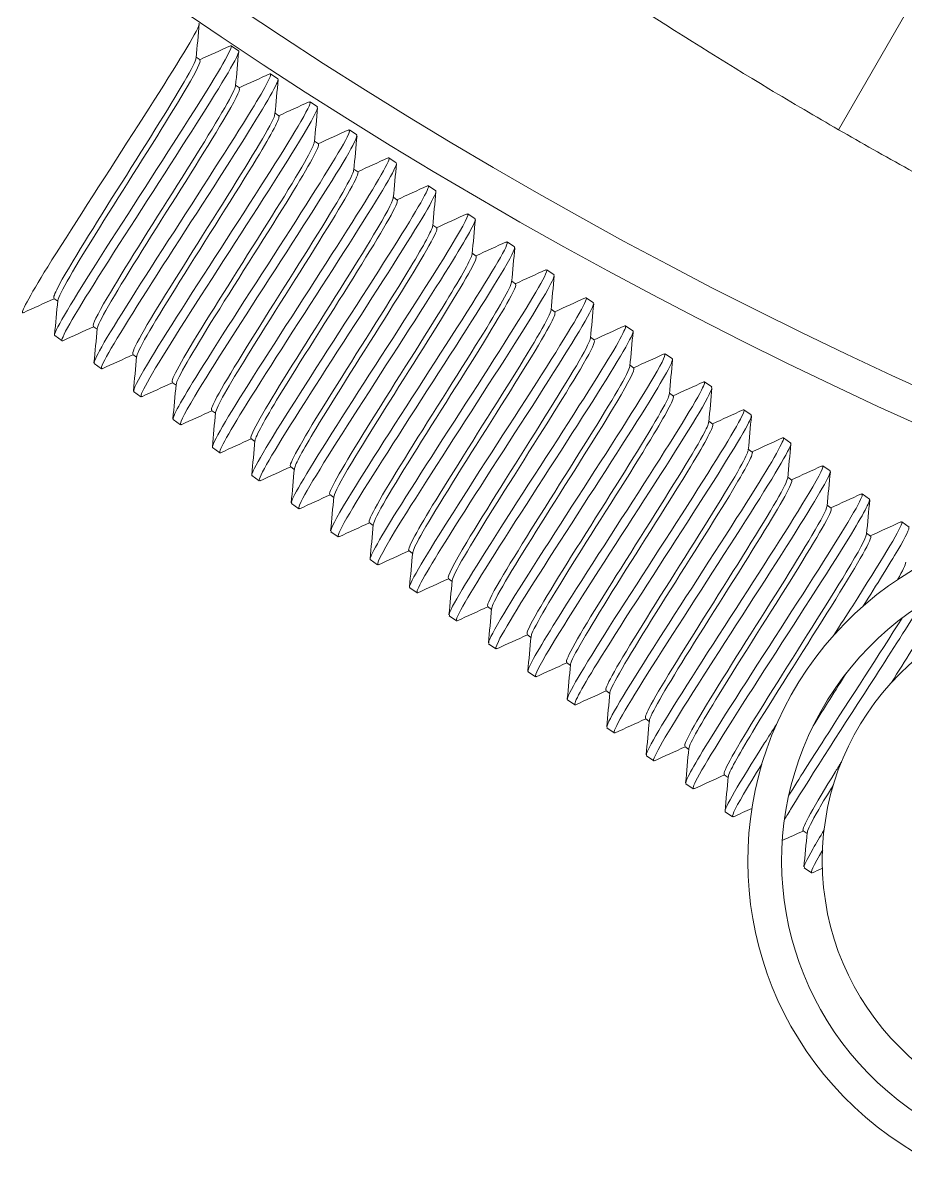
# Model space of a CAD drawing. Extents: x 0 to 216, y -4 to 280.
# Drawn here: x 156.268 to 158.44, y 132.064 to 134.898 of the extents above; entities that cross this region are included whole.
import ezdxf

# ---------------------------------------------------------------- set-up
doc = ezdxf.new("R2010")
doc.units = 0
doc.header["$LTSCALE"] = 10
doc.header["$MEASUREMENT"] = 0
doc.layers.add('CADdetails-3-FINE', color=11, linetype='CONTINUOUS', lineweight=5)
doc.layers.add('CADdetails-5-MEDIUM', color=4, linetype='CONTINUOUS', lineweight=18)

msp = doc.modelspace()

# ---------------------------------------------------------------- linework, layer by layer
at = {"layer": 'CADdetails-3-FINE'}
for p, q in [((158.2745, 134.6348), (158.7412, 135.4431)), ((156.7802, 134.8417), (156.7982, 134.8289)), ((156.7036, 134.8066), (156.694, 134.8134)), ((156.8773, 134.7728), (156.8953, 134.76)), ((156.8006, 134.7377), (156.7911, 134.7445)), ((156.9743, 134.7038), (156.9923, 134.691)), ((156.8977, 134.6687), (156.8881, 134.6755)), ((157.0714, 134.6349), (157.0894, 134.6221)), ((156.9947, 134.5998), (156.9851, 134.6066)), ((157.1684, 134.5659), (157.1864, 134.5531)), ((157.0918, 134.5308), (157.0822, 134.5376)), ((157.2655, 134.4969), (157.2835, 134.4841)), ((157.1888, 134.4618), (157.1792, 134.4687)), ((157.3625, 134.428), (157.3805, 134.4152)), ((157.2859, 134.3929), (157.2763, 134.3997)), ((157.4595, 134.359), (157.4776, 134.3462)), ((157.3829, 134.3239), (157.3733, 134.3307)), ((157.5566, 134.2901), (157.5746, 134.2773)), ((157.4799, 134.255), (157.4704, 134.2618)), ((156.3533, 134.2124), (156.3437, 134.2192)), ((157.6536, 134.2211), (157.6716, 134.2083)), ((157.577, 134.186), (157.5674, 134.1928)), ((156.4503, 134.1434), (156.4407, 134.1502)), ((157.7507, 134.1522), (157.7687, 134.1394)), ((156.3461, 134.1279), (156.3641, 134.1151)), ((157.674, 134.1171), (157.6644, 134.1239)), ((156.5474, 134.0745), (156.5378, 134.0813)), ((157.8477, 134.0832), (157.8657, 134.0704)), ((156.4431, 134.059), (156.4611, 134.0462)), ((157.7711, 134.0481), (157.7615, 134.0549)), ((156.6444, 134.0055), (156.6348, 134.0123)), ((157.9448, 134.0142), (157.9628, 134.0015)), ((156.5402, 133.99), (156.5582, 133.9772)), ((157.8681, 133.9792), (157.8585, 133.986)), ((156.7414, 133.9366), (156.7318, 133.9434)), ((158.0418, 133.9453), (158.0598, 133.9325)), ((156.6372, 133.9211), (156.6552, 133.9083)), ((157.9652, 133.9102), (157.9556, 133.917)), ((156.8385, 133.8676), (156.8289, 133.8744)), ((158.1388, 133.8763), (158.1569, 133.8635)), ((156.7342, 133.8521), (156.7522, 133.8393)), ((158.0622, 133.8412), (158.0526, 133.8481)), ((156.8313, 133.7832), (156.8493, 133.7704)), ((156.9355, 133.7986), (156.9259, 133.8055)), ((158.2359, 133.8074), (158.2539, 133.7946)), ((158.1593, 133.7723), (158.1497, 133.7791)), ((157.0326, 133.7297), (157.023, 133.7365)), ((158.3329, 133.7384), (158.3509, 133.7256)), ((156.9283, 133.7142), (156.9463, 133.7014)), ((158.2563, 133.7033), (158.2467, 133.7101)), ((158.43, 133.6695), (158.448, 133.6567)), ((157.0254, 133.6452), (157.0434, 133.6325)), ((157.1296, 133.6607), (157.12, 133.6675)), ((158.3533, 133.6344), (158.3437, 133.6412)), ((157.2267, 133.5918), (157.2171, 133.5986)), ((157.1224, 133.5763), (157.1404, 133.5635)), ((157.3237, 133.5228), (157.3141, 133.5296)), ((157.2195, 133.5073), (157.2375, 133.4945)), ((157.4207, 133.4539), (157.4111, 133.4607)), ((157.3165, 133.4384), (157.3345, 133.4256)), ((157.5178, 133.3849), (157.5082, 133.3917)), ((157.4135, 133.3694), (157.4316, 133.3566)), ((157.5106, 133.3005), (157.5286, 133.2877)), ((157.6148, 133.316), (157.6052, 133.3228)), ((157.7119, 133.247), (157.7023, 133.2538)), ((157.6076, 133.2315), (157.6256, 133.2187)), ((157.7047, 133.1626), (157.7227, 133.1498)), ((157.8089, 133.178), (157.7993, 133.1849)), ((157.906, 133.1091), (157.8964, 133.1159)), ((157.8017, 133.0936), (157.8197, 133.0808)), ((158.003, 133.0401), (157.9934, 133.0469)), ((157.8988, 133.0246), (157.9168, 133.0118)), ((157.9958, 132.9557), (158.0138, 132.9429)), ((158.1971, 132.9022), (158.1875, 132.909)), ((158.1899, 132.8178), (158.2079, 132.805))]:
    msp.add_line(p, q, dxfattribs=at)
msp.add_circle((158.8846, 132.8353), 0.65, dxfattribs=at)
for radius in [0.8333, 0.75]:
    msp.add_arc((158.8846, 132.8353), radius, 69.5181, 305.3601, dxfattribs=at)
for points, knots in [([(156.2691, 134.1845), (156.2595, 134.1805), (156.282, 134.2219), (156.3289, 134.2975), (156.3822, 134.3835), (156.465, 134.5111), (156.5385, 134.6255), (156.6118, 134.7395), (156.6732, 134.837), (156.6937, 134.8767), (156.7003, 134.8896), (156.7026, 134.8963), (156.7007, 134.8972)], [433.461187, 433.461187, 433.461187, 433.461187, 434.345945, 434.345945, 434.345945, 435.354023, 435.354023, 435.354023, 436.358115, 436.358115, 436.358115, 436.681379, 436.681379, 436.681379, 436.681379]), ([(156.7783, 134.8415), (156.7895, 134.8465), (156.7585, 134.792), (156.7003, 134.6993), (156.6409, 134.6047), (156.5555, 134.4734), (156.4843, 134.3621), (156.4131, 134.2509), (156.3588, 134.1634), (156.3478, 134.1369), (156.3456, 134.1317), (156.3452, 134.1289), (156.3463, 134.1283)], [-436.759978, -436.759978, -436.759978, -436.759978, -435.767091, -435.767091, -435.767091, -434.753334, -434.753334, -434.753334, -433.739662, -433.739662, -433.739662, -433.539786, -433.539786, -433.539786, -433.539786]), ([(156.344, 134.2197), (156.3404, 134.2233), (156.3576, 134.2562), (156.3914, 134.3124), (156.4362, 134.387), (156.508, 134.4997), (156.57, 134.5983), (156.6315, 134.6964), (156.6806, 134.7769), (156.6914, 134.8036), (156.6929, 134.8072), (156.6936, 134.8098), (156.6937, 134.8115)], [433.539786, 433.539786, 433.539786, 433.539786, 434.337256, 434.337256, 434.337256, 435.395105, 435.395105, 435.395105, 436.445868, 436.445868, 436.445868, 436.586176, 436.586176, 436.586176, 436.586176]), ([(156.3538, 134.2147), (156.354, 134.2179), (156.3565, 134.2244), (156.3615, 134.2344), (156.3812, 134.2737), (156.4382, 134.3654), (156.5023, 134.4672), (156.5661, 134.5686), (156.6344, 134.6761), (156.6719, 134.7404), (156.6954, 134.7807), (156.7062, 134.803), (156.703, 134.8058)], [433.634989, 433.634989, 433.634989, 433.634989, 433.905768, 433.905768, 433.905768, 434.965681, 434.965681, 434.965681, 436.020814, 436.020814, 436.020814, 436.681379, 436.681379, 436.681379, 436.681379]), ([(156.3661, 134.1154), (156.3649, 134.1149), (156.3642, 134.1149), (156.3638, 134.1155), (156.3603, 134.1215), (156.4011, 134.19), (156.4658, 134.292), (156.5303, 134.3939), (156.6163, 134.5259), (156.6834, 134.6314), (156.7505, 134.7367), (156.7964, 134.8123), (156.7986, 134.8265), (156.7989, 134.8278), (156.7987, 134.8286), (156.7982, 134.8288)], [427.178002, 427.178002, 427.178002, 427.178002, 427.277401, 427.277401, 427.277401, 428.289226, 428.289226, 428.289226, 429.298606, 429.298606, 429.298606, 430.305764, 430.305764, 430.305764, 430.398194, 430.398194, 430.398194, 430.398194]), ([(156.875, 134.7722), (156.8836, 134.7756), (156.8671, 134.7438), (156.8296, 134.6823), (156.7815, 134.6037), (156.7007, 134.4789), (156.6254, 134.3618), (156.5501, 134.2448), (156.4829, 134.1393), (156.4562, 134.0906), (156.4456, 134.0712), (156.4415, 134.0611), (156.4437, 134.0598)], [-430.476793, -430.476793, -430.476793, -430.476793, -429.68582, -429.68582, -429.68582, -428.67257, -428.67257, -428.67257, -427.659403, -427.659403, -427.659403, -427.256601, -427.256601, -427.256601, -427.256601]), ([(156.4635, 134.0469), (156.4601, 134.0452), (156.4598, 134.0479), (156.4629, 134.0554), (156.4741, 134.082), (156.5277, 134.1685), (156.5981, 134.2785), (156.6684, 134.3884), (156.753, 134.5184), (156.8126, 134.6132), (156.8678, 134.701), (156.8995, 134.7558), (156.8952, 134.7598)], [420.894817, 420.894817, 420.894817, 420.894817, 421.176409, 421.176409, 421.176409, 422.181199, 422.181199, 422.181199, 423.185086, 423.185086, 423.185086, 424.115008, 424.115008, 424.115008, 424.115008]), ([(156.4413, 134.151), (156.438, 134.1539), (156.4499, 134.1781), (156.4752, 134.2213), (156.5143, 134.2879), (156.5838, 134.3972), (156.6476, 134.4986), (156.7113, 134.5997), (156.7665, 134.6889), (156.7843, 134.7255), (156.7884, 134.7339), (156.7904, 134.7394), (156.7906, 134.7423)], [427.256601, 427.256601, 427.256601, 427.256601, 427.943184, 427.943184, 427.943184, 429.00321, 429.00321, 429.00321, 430.060712, 430.060712, 430.060712, 430.302991, 430.302991, 430.302991, 430.302991]), ([(156.4507, 134.1455), (156.4508, 134.1477), (156.4521, 134.1515), (156.4545, 134.157), (156.4686, 134.1884), (156.5212, 134.2739), (156.5843, 134.3743), (156.6472, 134.4745), (156.718, 134.5855), (156.7599, 134.6561), (156.7893, 134.7055), (156.8036, 134.7338), (156.8002, 134.7371)], [427.351804, 427.351804, 427.351804, 427.351804, 427.537882, 427.537882, 427.537882, 428.59894, 428.59894, 428.59894, 429.657375, 429.657375, 429.657375, 430.398194, 430.398194, 430.398194, 430.398194]), ([(156.9718, 134.7028), (156.9783, 134.7056), (156.9716, 134.6898), (156.9518, 134.6554), (156.9174, 134.596), (156.8448, 134.4829), (156.7687, 134.3647), (156.6925, 134.2464), (156.6155, 134.127), (156.5741, 134.0577), (156.5492, 134.0161), (156.5378, 133.9934), (156.5408, 133.9909)], [-424.193607, -424.193607, -424.193607, -424.193607, -423.607566, -423.607566, -423.607566, -422.594814, -422.594814, -422.594814, -421.582144, -421.582144, -421.582144, -420.973416, -420.973416, -420.973416, -420.973416]), ([(156.5608, 133.9783), (156.5549, 133.9757), (156.5592, 133.9873), (156.574, 134.0137), (156.6031, 134.0657), (156.6718, 134.1734), (156.7473, 134.2908), (156.8228, 134.4079), (156.9023, 134.5309), (156.9485, 134.607), (156.9798, 134.6585), (156.995, 134.6873), (156.9919, 134.6903)], [414.611631, 414.611631, 414.611631, 414.611631, 415.125727, 415.125727, 415.125727, 416.137059, 416.137059, 416.137059, 417.147163, 417.147163, 417.147163, 417.831823, 417.831823, 417.831823, 417.831823]), ([(156.5384, 134.0822), (156.5355, 134.0843), (156.5429, 134.1009), (156.5603, 134.1316), (156.5925, 134.1884), (156.6576, 134.2915), (156.722, 134.3937), (156.7878, 134.498), (156.85, 134.5972), (156.875, 134.6442), (156.8831, 134.6594), (156.8872, 134.6689), (156.8874, 134.673)], [420.973416, 420.973416, 420.973416, 420.973416, 421.541852, 421.541852, 421.541852, 422.595859, 422.595859, 422.595859, 423.672554, 423.672554, 423.672554, 424.019806, 424.019806, 424.019806, 424.019806]), ([(156.5475, 134.0763), (156.5476, 134.0767), (156.5476, 134.0772), (156.5478, 134.0777), (156.5514, 134.0944), (156.5945, 134.1665), (156.6539, 134.2616), (156.7161, 134.3611), (156.7932, 134.4818), (156.8427, 134.5635), (156.881, 134.6266), (156.9013, 134.6645), (156.8974, 134.6683)], [421.068618, 421.068618, 421.068618, 421.068618, 421.103605, 421.103605, 421.103605, 422.158033, 422.158033, 422.158033, 423.262092, 423.262092, 423.262092, 424.115008, 424.115008, 424.115008, 424.115008]), ([(157.0689, 134.6339), (157.0733, 134.6361), (157.0723, 134.6305), (157.0653, 134.6164), (157.0464, 134.5789), (156.9856, 134.4823), (156.9121, 134.3678), (156.8386, 134.2533), (156.755, 134.1247), (156.7008, 134.0374), (156.6571, 133.9669), (156.6337, 133.9251), (156.6374, 133.9214)], [-417.910422, -417.910422, -417.910422, -417.910422, -417.532281, -417.532281, -417.532281, -416.520019, -416.520019, -416.520019, -415.507838, -415.507838, -415.507838, -414.69023, -414.69023, -414.69023, -414.69023]), ([(156.6354, 134.0132), (156.6328, 134.015), (156.6382, 134.0281), (156.6518, 134.0527), (156.6803, 134.1044), (156.7436, 134.205), (156.8085, 134.308), (156.8734, 134.4108), (156.9371, 134.512), (156.9664, 134.5648), (156.978, 134.5858), (156.984, 134.5989), (156.9844, 134.604)], [414.69023, 414.69023, 414.69023, 414.69023, 415.193965, 415.193965, 415.193965, 416.255099, 416.255099, 416.255099, 417.314887, 417.314887, 417.314887, 417.73662, 417.73662, 417.73662, 417.73662]), ([(156.6577, 133.9092), (156.65, 133.9061), (156.6616, 133.9299), (156.6908, 133.9787), (156.7333, 134.0496), (156.8117, 134.1711), (156.8883, 134.29), (156.9648, 134.4087), (157.0367, 134.521), (157.0694, 134.5781), (157.0848, 134.6052), (157.0912, 134.6194), (157.0887, 134.6211)], [408.328446, 408.328446, 408.328446, 408.328446, 409.02874, 409.02874, 409.02874, 410.04865, 410.04865, 410.04865, 411.066982, 411.066982, 411.066982, 411.548638, 411.548638, 411.548638, 411.548638]), ([(156.6446, 134.0073), (156.6459, 134.0204), (156.6846, 134.086), (156.7408, 134.1765), (156.7988, 134.2696), (156.873, 134.3856), (156.9251, 134.4704), (156.9721, 134.547), (156.9992, 134.5956), (156.9947, 134.5997)], [414.785433, 414.785433, 414.785433, 414.785433, 415.814357, 415.814357, 415.814357, 416.874697, 416.874697, 416.874697, 417.831823, 417.831823, 417.831823, 417.831823]), ([(157.1663, 134.5655), (157.1683, 134.5665), (157.1692, 134.5659), (157.1688, 134.5636), (157.1668, 134.5497), (157.1208, 134.4739), (157.0534, 134.3681), (156.9861, 134.2623), (156.8999, 134.1299), (156.8353, 134.028), (156.7708, 133.9262), (156.7302, 133.8581), (156.734, 133.8524), (156.7341, 133.8523), (156.7342, 133.8522), (156.7342, 133.8521)], [-411.627237, -411.627237, -411.627237, -411.627237, -411.459917, -411.459917, -411.459917, -410.448137, -410.448137, -410.448137, -409.436436, -409.436436, -409.436436, -408.424815, -408.424815, -408.424815, -408.407045, -408.407045, -408.407045, -408.407045]), ([(156.7543, 133.8396), (156.7441, 133.8353), (156.7692, 133.8807), (156.8195, 133.9614), (156.8745, 134.0498), (156.9577, 134.1778), (157.0303, 134.291), (157.103, 134.4043), (157.1627, 134.4992), (157.1807, 134.5356), (157.186, 134.5461), (157.1877, 134.5517), (157.186, 134.5525)], [402.045261, 402.045261, 402.045261, 402.045261, 402.963551, 402.963551, 402.963551, 403.968141, 403.968141, 403.968141, 404.973904, 404.973904, 404.973904, 405.265452, 405.265452, 405.265452, 405.265452]), ([(156.7324, 133.9442), (156.7303, 133.9454), (156.7329, 133.9533), (156.7407, 133.9685), (156.762, 134.0102), (156.821, 134.1049), (156.8861, 134.2082), (156.9511, 134.3113), (157.0192, 134.4188), (157.0546, 134.4802), (157.0717, 134.51), (157.0808, 134.5284), (157.0814, 134.5349)], [408.407045, 408.407045, 408.407045, 408.407045, 408.795178, 408.795178, 408.795178, 409.86579, 409.86579, 409.86579, 410.93465, 410.93465, 410.93465, 411.453435, 411.453435, 411.453435, 411.453435]), ([(156.7418, 133.9386), (156.7433, 133.9508), (156.7734, 134.0031), (156.8204, 134.0793), (156.8751, 134.168), (156.9504, 134.2856), (157.0067, 134.3765), (157.0625, 134.4665), (157.0972, 134.5269), (157.0918, 134.5308)], [408.502248, 408.502248, 408.502248, 408.502248, 409.421159, 409.421159, 409.421159, 410.490739, 410.490739, 410.490739, 411.548638, 411.548638, 411.548638, 411.548638]), ([(157.2635, 134.4967), (157.2743, 134.5014), (157.2456, 134.4505), (157.1904, 134.3623), (157.1326, 134.2699), (157.0478, 134.1396), (156.976, 134.0274), (156.9041, 133.9153), (156.8478, 133.825), (156.8342, 133.7949), (156.8311, 133.7879), (156.8303, 133.7843), (156.8316, 133.7836)], [-405.344051, -405.344051, -405.344051, -405.344051, -404.37912, -404.37912, -404.37912, -403.367892, -403.367892, -403.367892, -402.356742, -402.356742, -402.356742, -402.12386, -402.12386, -402.12386, -402.12386]), ([(156.8292, 133.8748), (156.8278, 133.8755), (156.8283, 133.8787), (156.8307, 133.8847), (156.8416, 133.9115), (156.891, 133.9925), (156.9528, 134.0909), (157.0145, 134.1893), (157.0861, 134.3015), (157.1307, 134.3758), (157.1605, 134.4254), (157.1773, 134.4567), (157.1784, 134.466)], [402.12386, 402.12386, 402.12386, 402.12386, 402.358874, 402.358874, 402.358874, 403.413315, 403.413315, 403.413315, 404.46725, 404.46725, 404.46725, 405.17025, 405.17025, 405.17025, 405.17025]), ([(156.839, 133.8699), (156.8403, 133.8804), (156.8621, 133.9196), (156.8986, 133.9796), (156.9473, 134.0596), (157.0202, 134.1738), (157.08, 134.2694), (157.1398, 134.3651), (157.184, 134.4387), (157.1889, 134.4571), (157.1896, 134.4597), (157.1895, 134.4612), (157.1887, 134.4616)], [402.219062, 402.219062, 402.219062, 402.219062, 403.009125, 403.009125, 403.009125, 404.063252, 404.063252, 404.063252, 405.116883, 405.116883, 405.116883, 405.265452, 405.265452, 405.265452, 405.265452]), ([(156.8514, 133.7708), (156.8495, 133.7698), (156.8487, 133.7703), (156.8488, 133.7722), (156.8499, 133.7847), (156.8947, 133.8587), (156.9612, 133.9634), (157.0277, 134.0679), (157.1136, 134.1997), (157.1786, 134.3023), (157.2437, 134.4048), (157.2857, 134.4749), (157.2839, 134.4834), (157.2838, 134.4837), (157.2837, 134.484), (157.2835, 134.4841)], [395.762075, 395.762075, 395.762075, 395.762075, 395.917649, 395.917649, 395.917649, 396.925775, 396.925775, 396.925775, 397.933356, 397.933356, 397.933356, 398.940405, 398.940405, 398.940405, 398.982267, 398.982267, 398.982267, 398.982267]), ([(157.3602, 134.4273), (157.3683, 134.4305), (157.3542, 134.4026), (157.3208, 134.3474), (157.2755, 134.2726), (157.1964, 134.1503), (157.1208, 134.0328), (157.0452, 133.9154), (156.9757, 133.8066), (156.9455, 133.7531), (156.932, 133.7292), (156.9266, 133.7166), (156.929, 133.7151)], [-399.060866, -399.060866, -399.060866, -399.060866, -398.31292, -398.31292, -398.31292, -397.302157, -397.302157, -397.302157, -396.291471, -396.291471, -396.291471, -395.840674, -395.840674, -395.840674, -395.840674]), ([(156.9489, 133.7024), (156.9444, 133.7002), (156.9454, 133.7058), (156.9524, 133.7198), (156.9712, 133.7572), (157.032, 133.8538), (157.1054, 133.9682), (157.1788, 134.0825), (157.2623, 134.211), (157.3165, 134.2983), (157.3605, 134.3692), (157.384, 134.4111), (157.3803, 134.4149)], [389.47889, 389.47889, 389.47889, 389.47889, 389.856663, 389.856663, 389.856663, 390.868353, 390.868353, 390.868353, 391.879413, 391.879413, 391.879413, 392.699082, 392.699082, 392.699082, 392.699082]), ([(156.9261, 133.8057), (156.9251, 133.8063), (156.9252, 133.8083), (156.9264, 133.812), (156.9335, 133.8335), (156.9799, 133.9104), (157.0408, 134.0076), (157.1017, 134.1048), (157.1743, 134.2186), (157.2214, 134.2964), (157.2549, 134.3517), (157.2744, 134.3874), (157.2757, 134.3973)], [395.840674, 395.840674, 395.840674, 395.840674, 396.020743, 396.020743, 396.020743, 397.078543, 397.078543, 397.078543, 398.135745, 398.135745, 398.135745, 398.887064, 398.887064, 398.887064, 398.887064]), ([(156.9361, 133.8011), (156.9374, 133.8108), (156.9561, 133.8452), (156.9885, 133.8988), (157.0349, 133.9757), (157.1074, 134.0892), (157.1686, 134.1869), (157.2297, 134.2845), (157.277, 134.3625), (157.2851, 134.3854), (157.2866, 134.3897), (157.2868, 134.392), (157.2856, 134.3926)], [395.935877, 395.935877, 395.935877, 395.935877, 396.673077, 396.673077, 396.673077, 397.730506, 397.730506, 397.730506, 398.787346, 398.787346, 398.787346, 398.982267, 398.982267, 398.982267, 398.982267]), ([(157.4569, 134.3579), (157.463, 134.3606), (157.4583, 134.3483), (157.4425, 134.3203), (157.4124, 134.2669), (157.343, 134.1583), (157.2675, 134.0409), (157.1919, 133.9236), (157.1128, 133.8012), (157.0674, 133.7264), (157.0372, 133.6766), (157.0228, 133.6489), (157.0259, 133.646)], [-392.777681, -392.777681, -392.777681, -392.777681, -392.249489, -392.249489, -392.249489, -391.239184, -391.239184, -391.239184, -390.228953, -390.228953, -390.228953, -389.557489, -389.557489, -389.557489, -389.557489]), ([(157.0231, 133.7366), (157.0225, 133.7369), (157.0223, 133.7378), (157.0224, 133.7391), (157.0242, 133.7532), (157.0662, 133.8238), (157.1254, 133.9188), (157.1846, 134.0137), (157.2585, 134.1293), (157.3089, 134.2117), (157.3479, 134.2755), (157.3714, 134.3176), (157.3729, 134.3285)], [389.557489, 389.557489, 389.557489, 389.557489, 389.660479, 389.660479, 389.660479, 390.722206, 390.722206, 390.722206, 391.783239, 391.783239, 391.783239, 392.603879, 392.603879, 392.603879, 392.603879]), ([(157.0333, 133.7323), (157.0343, 133.7409), (157.0493, 133.7692), (157.0761, 133.8141), (157.119, 133.8861), (157.1904, 133.9982), (157.2532, 134.0981), (157.3159, 134.198), (157.3674, 134.282), (157.3802, 134.3115), (157.3833, 134.3188), (157.3841, 134.3227), (157.3826, 134.3234)], [389.652692, 389.652692, 389.652692, 389.652692, 390.315246, 390.315246, 390.315246, 391.376543, 391.376543, 391.376543, 392.437154, 392.437154, 392.437154, 392.699082, 392.699082, 392.699082, 392.699082]), ([(157.046, 133.6335), (157.0395, 133.6307), (157.0458, 133.6459), (157.065, 133.6792), (157.0988, 133.7379), (157.1713, 133.8509), (157.2476, 133.9694), (157.3239, 134.0879), (157.4014, 134.208), (157.4431, 134.2778), (157.4683, 134.3199), (157.4799, 134.3429), (157.477, 134.3454)], [383.195705, 383.195705, 383.195705, 383.195705, 383.77253, 383.77253, 383.77253, 384.788291, 384.788291, 384.788291, 385.803337, 385.803337, 385.803337, 386.415896, 386.415896, 386.415896, 386.415896]), ([(157.5542, 134.2893), (157.5579, 134.2911), (157.5579, 134.2878), (157.5539, 134.2789), (157.5408, 134.2494), (157.485, 134.1599), (157.4134, 134.0481), (157.3419, 133.9364), (157.2571, 133.8061), (157.1989, 133.7133), (157.1474, 133.631), (157.1184, 133.5803), (157.1225, 133.5764)], [-386.494495, -386.494495, -386.494495, -386.494495, -386.188782, -386.188782, -386.188782, -385.178925, -385.178925, -385.178925, -384.169143, -384.169143, -384.169143, -383.274304, -383.274304, -383.274304, -383.274304]), ([(157.1428, 133.5643), (157.1347, 133.561), (157.1487, 133.589), (157.1824, 133.6445), (157.2282, 133.7201), (157.3084, 133.8441), (157.3847, 133.9626), (157.4609, 134.0809), (157.5302, 134.1896), (157.5592, 134.2415), (157.5715, 134.2635), (157.5763, 134.275), (157.574, 134.2764)], [376.912519, 376.912519, 376.912519, 376.912519, 377.66212, 377.66212, 377.66212, 378.682483, 378.682483, 378.682483, 379.702041, 379.702041, 379.702041, 380.132711, 380.132711, 380.132711, 380.132711]), ([(157.12, 133.6675), (157.12, 133.6676), (157.12, 133.6676), (157.12, 133.6676), (157.1145, 133.6715), (157.15, 133.733), (157.2064, 133.824), (157.2628, 133.9151), (157.3377, 134.0321), (157.3921, 134.1202), (157.4388, 134.1958), (157.4685, 134.2477), (157.4701, 134.2598)], [383.274304, 383.274304, 383.274304, 383.274304, 383.274602, 383.274602, 383.274602, 384.340845, 384.340845, 384.340845, 385.406294, 385.406294, 385.406294, 386.320694, 386.320694, 386.320694, 386.320694]), ([(157.1304, 133.6634), (157.1311, 133.6706), (157.1418, 133.6917), (157.1617, 133.7259), (157.1995, 133.7906), (157.2687, 133.8997), (157.3331, 134.0019), (157.3974, 134.1041), (157.4542, 134.1956), (157.4731, 134.2338), (157.4794, 134.2465), (157.4814, 134.2532), (157.4794, 134.2543)], [383.369506, 383.369506, 383.369506, 383.369506, 383.932165, 383.932165, 383.932165, 384.997917, 384.997917, 384.997917, 386.062884, 386.062884, 386.062884, 386.415896, 386.415896, 386.415896, 386.415896]), ([(157.6516, 134.2209), (157.6526, 134.2213), (157.6533, 134.2214), (157.6537, 134.2211), (157.6587, 134.2172), (157.6196, 134.1512), (157.556, 134.0506), (157.4924, 133.9501), (157.4065, 133.8182), (157.3385, 133.7116), (157.2706, 133.605), (157.2231, 133.5271), (157.2192, 133.5107), (157.2188, 133.5089), (157.2189, 133.5078), (157.2196, 133.5075)], [-380.21131, -380.21131, -380.21131, -380.21131, -380.13075, -380.13075, -380.13075, -379.121335, -379.121335, -379.121335, -378.111992, -378.111992, -378.111992, -377.102722, -377.102722, -377.102722, -376.991118, -376.991118, -376.991118, -376.991118]), ([(157.2395, 133.4949), (157.23, 133.491), (157.252, 133.5315), (157.2979, 133.6057), (157.3505, 133.6907), (157.4326, 133.8172), (157.5061, 133.9315), (157.583, 134.0512), (157.6474, 134.1533), (157.6661, 134.1911), (157.6712, 134.2015), (157.6729, 134.2069), (157.6712, 134.2077)], [370.629334, 370.629334, 370.629334, 370.629334, 371.505511, 371.505511, 371.505511, 372.508916, 372.508916, 372.508916, 373.560698, 373.560698, 373.560698, 373.849526, 373.849526, 373.849526, 373.849526]), ([(157.2172, 133.5988), (157.2128, 133.6029), (157.2387, 133.6495), (157.2842, 133.7238), (157.336, 133.8084), (157.411, 133.9256), (157.4698, 134.02), (157.5267, 134.1113), (157.5659, 134.1778), (157.5672, 134.191)], [376.991118, 376.991118, 376.991118, 376.991118, 377.930862, 377.930862, 377.930862, 379.001338, 379.001338, 379.001338, 380.037508, 380.037508, 380.037508, 380.037508]), ([(157.2274, 133.5944), (157.2278, 133.5997), (157.2341, 133.6133), (157.2464, 133.6354), (157.2768, 133.6898), (157.342, 133.7932), (157.4075, 133.8971), (157.473, 134.0009), (157.5358, 134.1009), (157.5625, 134.1502), (157.5743, 134.172), (157.5789, 134.1835), (157.5763, 134.1851)], [377.086321, 377.086321, 377.086321, 377.086321, 377.520227, 377.520227, 377.520227, 378.591045, 378.591045, 378.591045, 379.660976, 379.660976, 379.660976, 380.132711, 380.132711, 380.132711, 380.132711]), ([(157.7486, 134.1518), (157.7579, 134.1556), (157.7369, 134.1166), (157.6925, 134.0446), (157.6404, 133.9603), (157.558, 133.8334), (157.484, 133.7183), (157.4101, 133.6032), (157.347, 133.5035), (157.3251, 133.4616), (157.3177, 133.4475), (157.3151, 133.4401), (157.317, 133.4391)], [-373.928125, -373.928125, -373.928125, -373.928125, -373.066365, -373.066365, -373.066365, -372.057455, -372.057455, -372.057455, -371.048617, -371.048617, -371.048617, -370.707933, -370.707933, -370.707933, -370.707933]), ([(157.3146, 133.5303), (157.311, 133.5338), (157.3272, 133.5652), (157.3597, 133.6193), (157.4044, 133.6939), (157.4777, 133.8088), (157.5406, 133.9092), (157.6035, 134.0094), (157.6533, 134.0911), (157.6626, 134.116), (157.6636, 134.1186), (157.6641, 134.1206), (157.6642, 134.122)], [370.707933, 370.707933, 370.707933, 370.707933, 371.488493, 371.488493, 371.488493, 372.564635, 372.564635, 372.564635, 373.639788, 373.639788, 373.639788, 373.754323, 373.754323, 373.754323, 373.754323]), ([(157.3366, 133.4259), (157.335, 133.4252), (157.3342, 133.4254), (157.334, 133.4266), (157.333, 133.436), (157.3755, 133.5068), (157.4407, 133.6095), (157.5058, 133.7122), (157.5914, 133.8435), (157.6575, 133.9476), (157.7237, 134.0516), (157.7681, 134.1251), (157.7692, 134.1375), (157.7692, 134.1385), (157.7691, 134.1391), (157.7686, 134.1393)], [364.346149, 364.346149, 364.346149, 364.346149, 364.475524, 364.475524, 364.475524, 365.48049, 365.48049, 365.48049, 366.485223, 366.485223, 366.485223, 367.489727, 367.489727, 367.489727, 367.56634, 367.56634, 367.56634, 367.56634]), ([(157.3243, 133.5252), (157.3244, 133.5283), (157.327, 133.5349), (157.3321, 133.5451), (157.3522, 133.5851), (157.4107, 133.6793), (157.4761, 133.7829), (157.5413, 133.8865), (157.6103, 133.9954), (157.6464, 134.0578), (157.6672, 134.0939), (157.6764, 134.1137), (157.6734, 134.1162)], [370.803136, 370.803136, 370.803136, 370.803136, 371.075656, 371.075656, 371.075656, 372.152183, 372.152183, 372.152183, 373.227713, 373.227713, 373.227713, 373.849526, 373.849526, 373.849526, 373.849526]), ([(157.8452, 134.0822), (157.8522, 134.0852), (157.8437, 134.0664), (157.8204, 134.0266), (157.783, 133.963), (157.7088, 133.8477), (157.6329, 133.7298), (157.5569, 133.6119), (157.4819, 133.4954), (157.4432, 133.4298), (157.4212, 133.3926), (157.4113, 133.3726), (157.4142, 133.3703)], [-367.644939, -367.644939, -367.644939, -367.644939, -367.013971, -367.013971, -367.013971, -366.005485, -366.005485, -366.005485, -364.99707, -364.99707, -364.99707, -364.424748, -364.424748, -364.424748, -364.424748]), ([(157.4341, 133.3576), (157.4296, 133.3554), (157.4306, 133.361), (157.4376, 133.375), (157.4563, 133.4122), (157.5165, 133.5079), (157.5895, 133.6216), (157.6624, 133.7352), (157.7455, 133.8632), (157.8001, 133.9509), (157.8451, 134.0233), (157.8693, 134.0664), (157.8655, 134.0701)], [358.062963, 358.062963, 358.062963, 358.062963, 358.440649, 358.440649, 358.440649, 359.447082, 359.447082, 359.447082, 360.453263, 360.453263, 360.453263, 361.283155, 361.283155, 361.283155, 361.283155]), ([(157.4117, 133.4615), (157.4085, 133.4642), (157.4193, 133.4866), (157.4429, 133.5269), (157.4804, 133.5912), (157.5486, 133.6987), (157.6124, 133.8), (157.6762, 133.9013), (157.7329, 133.9926), (157.7529, 134.0322), (157.7581, 134.0426), (157.7608, 134.0494), (157.7609, 134.0526)], [364.424748, 364.424748, 364.424748, 364.424748, 365.085778, 365.085778, 365.085778, 366.140173, 366.140173, 366.140173, 367.194313, 367.194313, 367.194313, 367.471138, 367.471138, 367.471138, 367.471138]), ([(157.4211, 133.456), (157.4212, 133.4581), (157.4225, 133.4619), (157.425, 133.4674), (157.4389, 133.4986), (157.4909, 133.5833), (157.5535, 133.6829), (157.6161, 133.7825), (157.6867, 133.8933), (157.7291, 133.9644), (157.7592, 134.0151), (157.7741, 134.0442), (157.7707, 134.0475)], [364.519951, 364.519951, 364.519951, 364.519951, 364.705979, 364.705979, 364.705979, 365.760466, 365.760466, 365.760466, 366.814697, 366.814697, 366.814697, 367.56634, 367.56634, 367.56634, 367.56634]), ([(157.9422, 134.0133), (157.9469, 134.0155), (157.9455, 134.0092), (157.9375, 133.9936), (157.9173, 133.9541), (157.8557, 133.8564), (157.7821, 133.742), (157.7086, 133.6275), (157.6258, 133.5), (157.5725, 133.4139), (157.5298, 133.3451), (157.5072, 133.3045), (157.5108, 133.3008)], [-361.361754, -361.361754, -361.361754, -361.361754, -360.964104, -360.964104, -360.964104, -359.956036, -359.956036, -359.956036, -358.948036, -358.948036, -358.948036, -358.141563, -358.141563, -358.141563, -358.141563]), ([(157.5088, 133.3926), (157.5058, 133.395), (157.5147, 133.4142), (157.5349, 133.4493), (157.5697, 133.5099), (157.6366, 133.6154), (157.7009, 133.7174), (157.7652, 133.8194), (157.8242, 133.914), (157.8471, 133.9578), (157.8542, 133.9712), (157.8577, 133.9797), (157.8579, 133.9835)], [358.141563, 358.141563, 358.141563, 358.141563, 358.75386, 358.75386, 358.75386, 359.80986, 359.80986, 359.80986, 360.865583, 360.865583, 360.865583, 361.187952, 361.187952, 361.187952, 361.187952]), ([(157.5311, 133.2887), (157.5243, 133.2858), (157.5321, 133.3035), (157.5544, 133.3416), (157.5908, 133.4038), (157.6642, 133.5182), (157.7401, 133.6359), (157.816, 133.7537), (157.8916, 133.8711), (157.9314, 133.938), (157.9545, 133.9771), (157.965, 133.9982), (157.9622, 134.0006)], [351.779778, 351.779778, 351.779778, 351.779778, 352.396548, 352.396548, 352.396548, 353.40457, 353.40457, 353.40457, 354.412318, 354.412318, 354.412318, 354.99997, 354.99997, 354.99997, 354.99997]), ([(157.5181, 133.3869), (157.5182, 133.3885), (157.5189, 133.391), (157.5203, 133.3944), (157.5309, 133.421), (157.5803, 133.5019), (157.6421, 133.6005), (157.704, 133.699), (157.7757, 133.8114), (157.8204, 133.8859), (157.8542, 133.9421), (157.8714, 133.9751), (157.8678, 133.9787)], [358.236765, 358.236765, 358.236765, 358.236765, 358.373477, 358.373477, 358.373477, 359.429578, 359.429578, 359.429578, 360.4854, 360.4854, 360.4854, 361.283155, 361.283155, 361.283155, 361.283155]), ([(158.0397, 133.9449), (158.0416, 133.9458), (158.0425, 133.9453), (158.0423, 133.9432), (158.0407, 133.93), (157.9955, 133.8554), (157.9287, 133.7505), (157.862, 133.6456), (157.7762, 133.5138), (157.7113, 133.4116), (157.6465, 133.3093), (157.6049, 133.2399), (157.6072, 133.2321), (157.6073, 133.2318), (157.6075, 133.2316), (157.6076, 133.2315)], [-355.078569, -355.078569, -355.078569, -355.078569, -354.91672, -354.91672, -354.91672, -353.909061, -353.909061, -353.909061, -352.901469, -352.901469, -352.901469, -351.893945, -351.893945, -351.893945, -351.858377, -351.858377, -351.858377, -351.858377]), ([(157.6278, 133.2192), (157.6186, 133.2155), (157.6385, 133.2527), (157.6814, 133.3223), (157.7326, 133.4054), (157.8146, 133.5318), (157.889, 133.6474), (157.9633, 133.763), (158.0272, 133.864), (158.0502, 133.9074), (158.0583, 133.9227), (158.0613, 133.9307), (158.0593, 133.9318)], [345.496593, 345.496593, 345.496593, 345.496593, 346.342492, 346.342492, 346.342492, 347.352224, 347.352224, 347.352224, 348.361663, 348.361663, 348.361663, 348.716785, 348.716785, 348.716785, 348.716785]), ([(157.6059, 133.3237), (157.6031, 133.3257), (157.61, 133.3415), (157.6264, 133.3707), (157.6578, 133.4264), (157.7228, 133.5293), (157.7875, 133.6319), (157.8521, 133.7344), (157.9138, 133.8327), (157.9403, 133.8816), (157.9498, 133.899), (157.9546, 133.91), (157.9549, 133.9145)], [351.858377, 351.858377, 351.858377, 351.858377, 352.411823, 352.411823, 352.411823, 353.469567, 353.469567, 353.469567, 354.527011, 354.527011, 354.527011, 354.904767, 354.904767, 354.904767, 354.904767]), ([(157.615, 133.3178), (157.6151, 133.3187), (157.6154, 133.32), (157.6158, 133.3215), (157.6224, 133.3423), (157.6684, 133.4185), (157.7291, 133.5155), (157.7898, 133.6125), (157.8627, 133.7265), (157.9101, 133.8048), (157.9484, 133.868), (157.9688, 133.906), (157.9649, 133.9099)], [351.95358, 351.95358, 351.95358, 351.95358, 352.030805, 352.030805, 352.030805, 353.088659, 353.088659, 353.088659, 354.146211, 354.146211, 354.146211, 354.99997, 354.99997, 354.99997, 354.99997]), ([(158.1368, 133.8761), (158.1472, 133.8804), (158.1211, 133.8337), (158.0695, 133.7509), (158.0137, 133.6614), (157.93, 133.5326), (157.8575, 133.4196), (157.785, 133.3066), (157.7263, 133.213), (157.7095, 133.1783), (157.7049, 133.1689), (157.7035, 133.1639), (157.7051, 133.1631)], [-348.795384, -348.795384, -348.795384, -348.795384, -347.864515, -347.864515, -347.864515, -346.857324, -346.857324, -346.857324, -345.850198, -345.850198, -345.850198, -345.575192, -345.575192, -345.575192, -345.575192]), ([(157.7029, 133.2547), (157.7004, 133.2564), (157.7052, 133.2685), (157.7176, 133.2912), (157.7449, 133.3411), (157.8072, 133.4404), (157.872, 133.5432), (157.9368, 133.6459), (158.0014, 133.7483), (158.032, 133.8029), (158.0448, 133.8258), (158.0514, 133.84), (158.0518, 133.8454)], [345.575192, 345.575192, 345.575192, 345.575192, 346.05882, 346.05882, 346.05882, 347.118452, 347.118452, 347.118452, 348.177759, 348.177759, 348.177759, 348.621582, 348.621582, 348.621582, 348.621582]), ([(157.712, 133.2488), (157.712, 133.2489), (157.7121, 133.249), (157.7121, 133.249), (157.7138, 133.263), (157.7555, 133.3333), (157.8145, 133.4279), (157.8736, 133.5226), (157.9474, 133.638), (157.9979, 133.7206), (158.0418, 133.7924), (158.0664, 133.837), (158.0621, 133.8411)], [345.670395, 345.670395, 345.670395, 345.670395, 345.677118, 345.677118, 345.677118, 346.736867, 346.736867, 346.736867, 347.79629, 347.79629, 347.79629, 348.716785, 348.716785, 348.716785, 348.716785]), ([(157.7247, 133.15), (157.724, 133.1497), (157.7235, 133.1496), (157.7232, 133.1496), (157.7158, 133.1503), (157.7529, 133.2134), (157.8155, 133.3127), (157.8782, 133.4118), (157.9641, 133.5439), (158.033, 133.6518), (158.1019, 133.7598), (158.1512, 133.8402), (158.1568, 133.8591), (158.1575, 133.8616), (158.1575, 133.863), (158.1567, 133.8634)], [339.213408, 339.213408, 339.213408, 339.213408, 339.26585, 339.26585, 339.26585, 340.277736, 340.277736, 340.277736, 341.289303, 341.289303, 341.289303, 342.300556, 342.300556, 342.300556, 342.433599, 342.433599, 342.433599, 342.433599]), ([(158.2335, 133.8065), (158.241, 133.8096), (158.2299, 133.7865), (158.2016, 133.7392), (158.1603, 133.6701), (158.0839, 133.5515), (158.0081, 133.4339), (157.9324, 133.3164), (157.8601, 133.2036), (157.8253, 133.1436), (157.8074, 133.1128), (157.7997, 133.0964), (157.8024, 133.0945)], [-342.512198, -342.512198, -342.512198, -342.512198, -341.822352, -341.822352, -341.822352, -340.815554, -340.815554, -340.815554, -339.80882, -339.80882, -339.80882, -339.292007, -339.292007, -339.292007, -339.292007]), ([(157.822, 133.0815), (157.8189, 133.0799), (157.8185, 133.0821), (157.8208, 133.0882), (157.8301, 133.1123), (157.883, 133.1978), (157.9536, 133.3082), (158.0241, 133.4185), (158.1098, 133.5502), (158.1702, 133.6463), (158.226, 133.7349), (158.2583, 133.7906), (158.2538, 133.7945)], [332.930222, 332.930222, 332.930222, 332.930222, 333.187654, 333.187654, 333.187654, 334.201523, 334.201523, 334.201523, 335.215054, 335.215054, 335.215054, 336.150414, 336.150414, 336.150414, 336.150414]), ([(157.7999, 133.1857), (157.7977, 133.1869), (157.8006, 133.1954), (157.809, 133.2116), (157.8311, 133.2543), (157.8899, 133.3486), (157.9545, 133.4511), (158.019, 133.5535), (158.0865, 133.6601), (158.1218, 133.7213), (158.1391, 133.7513), (158.1483, 133.7699), (158.1489, 133.7764)], [339.292007, 339.292007, 339.292007, 339.292007, 339.693995, 339.693995, 339.693995, 340.755657, 340.755657, 340.755657, 341.816971, 341.816971, 341.816971, 342.338397, 342.338397, 342.338397, 342.338397]), ([(157.8091, 133.1799), (157.8106, 133.1927), (157.8457, 133.2529), (157.8984, 133.3378), (157.9551, 133.4292), (158.0296, 133.5456), (158.0834, 133.6328), (158.134, 133.7149), (158.1641, 133.7682), (158.1592, 133.7722)], [339.387209, 339.387209, 339.387209, 339.387209, 340.373344, 340.373344, 340.373344, 341.434782, 341.434782, 341.434782, 342.433599, 342.433599, 342.433599, 342.433599]), ([(158.3304, 133.7374), (158.3356, 133.7398), (158.3331, 133.7315), (158.3225, 133.7117), (158.2985, 133.667), (158.2342, 133.5654), (158.1599, 133.45), (158.0857, 133.3346), (158.0042, 133.2089), (157.9536, 133.1267), (157.9153, 133.0645), (157.8957, 133.0286), (157.8991, 133.0251)], [-336.229013, -336.229013, -336.229013, -336.229013, -335.782527, -335.782527, -335.782527, -334.776113, -334.776113, -334.776113, -333.769763, -333.769763, -333.769763, -333.008821, -333.008821, -333.008821, -333.008821]), ([(157.9194, 133.0129), (157.9141, 133.0105), (157.9167, 133.0189), (157.9275, 133.0391), (157.9519, 133.0846), (158.0175, 133.188), (158.0927, 133.3048), (158.1678, 133.4216), (158.2497, 133.5479), (158.2995, 133.629), (158.3357, 133.688), (158.3539, 133.7217), (158.3505, 133.7251)], [326.647037, 326.647037, 326.647037, 326.647037, 327.0971, 327.0971, 327.0971, 328.113084, 328.113084, 328.113084, 329.128706, 329.128706, 329.128706, 329.867229, 329.867229, 329.867229, 329.867229]), ([(157.8968, 133.1165), (157.895, 133.1174), (157.8964, 133.1226), (157.901, 133.1324), (157.9169, 133.1664), (157.9711, 133.2544), (158.0348, 133.3556), (158.0985, 133.4569), (158.1689, 133.5675), (158.2092, 133.6358), (158.2324, 133.6751), (158.2451, 133.6996), (158.2459, 133.7075)], [333.008821, 333.008821, 333.008821, 333.008821, 333.31647, 333.31647, 333.31647, 334.380311, 334.380311, 334.380311, 335.443778, 335.443778, 335.443778, 336.055211, 336.055211, 336.055211, 336.055211]), ([(157.9063, 133.1111), (157.9078, 133.123), (157.9361, 133.1725), (157.981, 133.2455), (158.0345, 133.3323), (158.1091, 133.449), (158.1662, 133.5409), (158.2233, 133.6328), (158.2602, 133.6964), (158.2566, 133.7029), (158.2565, 133.7031), (158.2564, 133.7032), (158.2563, 133.7033)], [333.104024, 333.104024, 333.104024, 333.104024, 333.997215, 333.997215, 333.997215, 335.060816, 335.060816, 335.060816, 336.124047, 336.124047, 336.124047, 336.150414, 336.150414, 336.150414, 336.150414]), ([(158.4278, 133.6689), (158.4302, 133.6702), (158.431, 133.6691), (158.4301, 133.6656), (158.4254, 133.648), (158.3774, 133.5695), (158.3094, 133.4629), (158.2945, 133.4396), (158.2788, 133.4151), (158.2627, 133.39)], [-329.945828, -329.945828, -329.945828, -329.945828, -329.744994, -329.744994, -329.744994, -328.738958, -328.738958, -328.738958, -328.518924, -328.518924, -328.518924, -328.518924]), ([(158.3342, 133.4608), (158.3698, 133.5168), (158.4003, 133.5656), (158.4204, 133.5997), (158.441, 133.6348), (158.4501, 133.6536), (158.4473, 133.6558)], [322.491178, 322.491178, 322.491178, 322.491178, 323.029477, 323.029477, 323.029477, 323.584043, 323.584043, 323.584043, 323.584043]), ([(157.9936, 133.0473), (157.9925, 133.0478), (157.9927, 133.0503), (157.9943, 133.0547), (158.0028, 133.0784), (158.0512, 133.158), (158.1132, 133.2569), (158.1751, 133.3557), (158.248, 133.4699), (158.2937, 133.5458), (158.3244, 133.5968), (158.3419, 133.6293), (158.3431, 133.6387)], [326.725636, 326.725636, 326.725636, 326.725636, 326.925354, 326.925354, 326.925354, 327.991522, 327.991522, 327.991522, 329.057292, 329.057292, 329.057292, 329.772026, 329.772026, 329.772026, 329.772026]), ([(158.0035, 133.0424), (158.0049, 133.0529), (158.0264, 133.0918), (158.0626, 133.1514), (158.1118, 133.2321), (158.1857, 133.3478), (158.246, 133.4443), (158.3063, 133.5407), (158.3501, 133.614), (158.3537, 133.6307), (158.3541, 133.6327), (158.354, 133.6338), (158.3532, 133.6342)], [326.820839, 326.820839, 326.820839, 326.820839, 327.607591, 327.607591, 327.607591, 328.673504, 328.673504, 328.673504, 329.739021, 329.739021, 329.739021, 329.867229, 329.867229, 329.867229, 329.867229]), ([(158.4046, 133.2735), (158.422, 133.3012), (158.4387, 133.3279), (158.454, 133.3526), (158.5019, 133.4301), (158.5338, 133.485), (158.5373, 133.4999)], [315.96265, 315.96265, 315.96265, 315.96265, 316.255177, 316.255177, 316.255177, 317.1725, 317.1725, 317.1725, 317.1725]), ([(158.1415, 132.9361), (158.1468, 132.9449), (158.1526, 132.9547), (158.1591, 132.9653), (158.2078, 133.0449), (158.2896, 133.1712), (158.3653, 133.2889), (158.4071, 133.3538), (158.4462, 133.4149), (158.4771, 133.4646)], [314.73948, 314.73948, 314.73948, 314.73948, 314.875745, 314.875745, 314.875745, 315.896358, 315.896358, 315.896358, 316.459384, 316.459384, 316.459384, 316.459384]), ([(158.4309, 133.4325), (158.3755, 133.3448), (158.303, 133.2332), (158.2401, 133.135), (158.2068, 133.083), (158.1766, 133.0355), (158.1524, 132.9964)], [-322.581078, -322.581078, -322.581078, -322.581078, -321.698437, -321.698437, -321.698437, -321.231551, -321.231551, -321.231551, -321.231551]), ([(158.1218, 133.1708), (158.1117, 133.155), (158.102, 133.1396), (158.0927, 133.125), (158.0295, 133.025), (157.9907, 132.9595), (157.9958, 132.9557), (157.9958, 132.9557), (157.9958, 132.9557), (157.9958, 132.9557)], [-327.880478, -327.880478, -327.880478, -327.880478, -327.732984, -327.732984, -327.732984, -326.727072, -326.727072, -326.727072, -326.725636, -326.725636, -326.725636, -326.725636]), ([(158.0164, 132.9439), (158.0094, 132.941), (158.0177, 132.9596), (158.041, 132.9992), (158.0527, 133.0192), (158.0681, 133.0442), (158.086, 133.0729)], [320.3638517, 320.3638517, 320.3638517, 320.3638517, 320.9933994, 320.9933994, 320.9933994, 321.3105748, 321.3105748, 321.3105748, 321.3105748]), ([(158.1875, 132.9091), (158.1825, 132.9131), (158.2145, 132.9695), (158.2674, 133.055), (158.272, 133.0625), (158.2767, 133.0701), (158.2816, 133.0779)], [314.159265, 314.159265, 314.159265, 314.159265, 315.184345, 315.184345, 315.184345, 315.273544, 315.273544, 315.273544, 315.273544]), ([(158.1979, 132.9049), (158.1985, 132.9116), (158.208, 132.9306), (158.2258, 132.9615), (158.2357, 132.9787), (158.2481, 132.9994), (158.2623, 133.0225)], [314.254468, 314.254468, 314.254468, 314.254468, 314.7841919, 314.7841919, 314.7841919, 315.0792276, 315.0792276, 315.0792276, 315.0792276]), ([(158.2391, 132.9107), (158.2285, 132.8933), (158.2193, 132.8779), (158.2119, 132.8651), (158.1951, 132.836), (158.1879, 132.8205), (158.1905, 132.8187)], [-314.8813652, -314.8813652, -314.8813652, -314.8813652, -314.660893, -314.660893, -314.660893, -314.1592654, -314.1592654, -314.1592654, -314.1592654])]:
    msp.add_open_spline(points, degree=3, knots=knots, dxfattribs=at)
for points in [[(156.7017, 134.896), (156.6991, 134.8679), (156.6964, 134.8398), (156.6938, 134.8117)], [(156.7029, 134.8072), (156.728, 134.8186), (156.7532, 134.8301), (156.7783, 134.8415)], [(156.7987, 134.827), (156.7961, 134.7989), (156.7935, 134.7708), (156.7909, 134.7427)], [(156.7999, 134.7382), (156.8251, 134.7496), (156.8502, 134.7611), (156.8753, 134.7726)], [(156.8958, 134.7581), (156.8931, 134.73), (156.8905, 134.7018), (156.8879, 134.6737)], [(156.897, 134.6692), (156.9221, 134.6807), (156.9472, 134.6922), (156.9724, 134.7036)], [(156.9928, 134.6891), (156.9902, 134.661), (156.9876, 134.6329), (156.985, 134.6048)], [(156.994, 134.6003), (157.0191, 134.6117), (157.0443, 134.6232), (157.0694, 134.6347)], [(157.0898, 134.6201), (157.0872, 134.592), (157.0846, 134.5639), (157.082, 134.5358)], [(157.091, 134.5313), (157.1162, 134.5428), (157.1413, 134.5542), (157.1665, 134.5657)], [(157.1869, 134.5512), (157.1843, 134.5231), (157.1817, 134.495), (157.1791, 134.4669)], [(157.1881, 134.4624), (157.2132, 134.4738), (157.2384, 134.4853), (157.2635, 134.4968)], [(157.2839, 134.4822), (157.2813, 134.4541), (157.2787, 134.426), (157.2761, 134.3979)], [(157.2851, 134.3934), (157.3103, 134.4049), (157.3354, 134.4163), (157.3605, 134.4278)], [(157.381, 134.4133), (157.3784, 134.3852), (157.3757, 134.3571), (157.3731, 134.329)], [(157.3822, 134.3245), (157.4073, 134.3359), (157.4325, 134.3474), (157.4576, 134.3588)], [(157.478, 134.3443), (157.4754, 134.3162), (157.4728, 134.2881), (157.4702, 134.26)], [(157.4792, 134.2555), (157.5044, 134.267), (157.5295, 134.2784), (157.5546, 134.2899)], [(157.5751, 134.2754), (157.5724, 134.2473), (157.5698, 134.2192), (157.5672, 134.191)], [(156.3444, 134.2187), (156.3193, 134.2072), (156.2941, 134.1958), (156.269, 134.1843)], [(156.3456, 134.1299), (156.3482, 134.158), (156.3508, 134.1861), (156.3534, 134.2142)], [(157.5763, 134.1865), (157.6014, 134.198), (157.6265, 134.2095), (157.6517, 134.2209)], [(157.6721, 134.2064), (157.6695, 134.1783), (157.6669, 134.1502), (157.6643, 134.1221)], [(156.4415, 134.1497), (156.4163, 134.1383), (156.3912, 134.1268), (156.366, 134.1153)], [(157.6733, 134.1176), (157.6984, 134.129), (157.7236, 134.1405), (157.7487, 134.152)], [(156.4426, 134.0609), (156.4453, 134.089), (156.4479, 134.1171), (156.4505, 134.1452)], [(157.7691, 134.1375), (157.7665, 134.1093), (157.7639, 134.0812), (157.7613, 134.0531)], [(156.5385, 134.0808), (156.5134, 134.0693), (156.4882, 134.0578), (156.4631, 134.0464)], [(156.5397, 133.9919), (156.5423, 134.02), (156.5449, 134.0482), (156.5475, 134.0763)], [(157.7703, 134.0486), (157.7955, 134.0601), (157.8206, 134.0715), (157.8458, 134.083)], [(157.8662, 134.0685), (157.8636, 134.0404), (157.861, 134.0123), (157.8584, 133.9842)], [(156.6355, 134.0118), (156.6104, 134.0004), (156.5853, 133.9889), (156.5601, 133.9774)], [(157.8674, 133.9797), (157.8925, 133.9911), (157.9177, 134.0026), (157.9428, 134.0141)], [(156.6367, 133.923), (156.6393, 133.9511), (156.642, 133.9792), (156.6446, 134.0073)], [(157.9632, 133.9995), (157.9606, 133.9714), (157.958, 133.9433), (157.9554, 133.9152)], [(156.7326, 133.9429), (156.7074, 133.9314), (156.6823, 133.9199), (156.6572, 133.9085)], [(156.7338, 133.854), (156.7364, 133.8821), (156.739, 133.9102), (156.7416, 133.9384)], [(157.9644, 133.9107), (157.9896, 133.9222), (158.0147, 133.9336), (158.0398, 133.9451)], [(158.0603, 133.9306), (158.0577, 133.9025), (158.0551, 133.8744), (158.0525, 133.8463)], [(156.8296, 133.8739), (156.8045, 133.8624), (156.7793, 133.851), (156.7542, 133.8395)], [(156.8308, 133.7851), (156.8334, 133.8132), (156.836, 133.8413), (156.8386, 133.8694)], [(158.0615, 133.8418), (158.0866, 133.8532), (158.1118, 133.8647), (158.1369, 133.8761)], [(158.1573, 133.8616), (158.1547, 133.8335), (158.1521, 133.8054), (158.1495, 133.7773)], [(156.9267, 133.8049), (156.9015, 133.7935), (156.8764, 133.782), (156.8513, 133.7706)], [(156.9279, 133.7161), (156.9305, 133.7442), (156.9331, 133.7723), (156.9357, 133.8004)], [(158.1585, 133.7728), (158.1837, 133.7843), (158.2088, 133.7957), (158.2339, 133.8072)], [(158.2544, 133.7927), (158.2517, 133.7646), (158.2491, 133.7365), (158.2465, 133.7084)], [(157.0237, 133.736), (156.9986, 133.7245), (156.9734, 133.7131), (156.9483, 133.7016)], [(157.0249, 133.6472), (157.0275, 133.6753), (157.0301, 133.7034), (157.0327, 133.7315)], [(158.2556, 133.7039), (158.2807, 133.7153), (158.3058, 133.7268), (158.331, 133.7382)], [(158.3514, 133.7237), (158.3488, 133.6956), (158.3462, 133.6675), (158.3436, 133.6394)], [(158.3526, 133.6349), (158.3777, 133.6463), (158.4029, 133.6578), (158.428, 133.6693)], [(157.1208, 133.667), (157.0956, 133.6556), (157.0705, 133.6441), (157.0453, 133.6326)], [(157.1219, 133.5782), (157.1246, 133.6063), (157.1272, 133.6344), (157.1298, 133.6625)], [(157.2178, 133.5981), (157.1927, 133.5866), (157.1675, 133.5752), (157.1424, 133.5637)], [(157.219, 133.5092), (157.2216, 133.5374), (157.2242, 133.5655), (157.2268, 133.5936)], [(158.4197, 133.5265), (158.4323, 133.5491), (158.4396, 133.5641), (158.4403, 133.57)], [(157.3148, 133.5291), (157.2897, 133.5177), (157.2646, 133.5062), (157.2394, 133.4947)], [(157.316, 133.4403), (157.3187, 133.4684), (157.3213, 133.4965), (157.3239, 133.5246)], [(157.4119, 133.4602), (157.3867, 133.4487), (157.3616, 133.4372), (157.3365, 133.4258)], [(157.4131, 133.3713), (157.4157, 133.3994), (157.4183, 133.4275), (157.4209, 133.4557)], [(157.5089, 133.3912), (157.4838, 133.3797), (157.4586, 133.3683), (157.4335, 133.3568)], [(157.5101, 133.3024), (157.5127, 133.3305), (157.5153, 133.3586), (157.5179, 133.3867)], [(157.606, 133.3222), (157.5808, 133.3108), (157.5557, 133.2993), (157.5306, 133.2879)], [(157.6072, 133.2334), (157.6098, 133.2615), (157.6124, 133.2896), (157.615, 133.3177)], [(158.2119, 133.1668), (158.2383, 133.2089), (158.2669, 133.2543), (158.2949, 133.2987)], [(157.703, 133.2533), (157.6779, 133.2418), (157.6527, 133.2304), (157.6276, 133.2189)], [(157.7042, 133.1645), (157.7068, 133.1926), (157.7094, 133.2207), (157.712, 133.2488)], [(157.8001, 133.1843), (157.7749, 133.1729), (157.7498, 133.1614), (157.7246, 133.1499)], [(157.8013, 133.0955), (157.8039, 133.1236), (157.8065, 133.1517), (157.8091, 133.1798)], [(157.8971, 133.1154), (157.872, 133.1039), (157.8468, 133.0925), (157.8217, 133.081)], [(157.8983, 133.0266), (157.9009, 133.0547), (157.9035, 133.0828), (157.9061, 133.1109)], [(157.9941, 133.0464), (157.969, 133.035), (157.9439, 133.0235), (157.9187, 133.012)], [(157.9953, 132.9576), (157.998, 132.9857), (158.0006, 133.0138), (158.0032, 133.0419)], [(158.0613, 132.9638), (158.0461, 132.9569), (158.0309, 132.95), (158.0158, 132.9431)], [(158.1882, 132.9085), (158.1709, 132.9006), (158.1536, 132.8927), (158.1362, 132.8848)], [(158.1894, 132.8197), (158.192, 132.8478), (158.1947, 132.8759), (158.1973, 132.904)], [(158.2099, 132.8053), (158.203, 132.8024), (158.2127, 132.8228), (158.2356, 132.862)], [(158.2349, 132.8166), (158.2265, 132.8128), (158.2182, 132.809), (158.2099, 132.8052)]]:
    msp.add_open_spline(points, degree=3, dxfattribs=at)
at = {"layer": 'CADdetails-5-MEDIUM'}
for radius, start, end in [(11.7167, 249.51809, 125.65567), (11.63, 190.42238, 269.57762), (11.5467, 190.43518, 269.56482)]:
    msp.add_arc((163.2468, 144.5138), radius, start, end, dxfattribs=at)
for points, knots in [([(158.2745, 134.6348), (158.2186, 134.6671), (158.1614, 134.7007), (157.8835, 134.8679), (157.6472, 135.0207), (157.1595, 135.3669), (156.908, 135.5607), (156.4111, 135.9815), (156.1657, 136.2087), (155.6828, 136.6983), (155.4285, 136.9813), (154.9373, 137.5935), (154.7005, 137.9228), (154.3961, 138.4008), (154.3129, 138.5378), (154.233, 138.6763)], [21.259047, 21.259047, 21.259047, 21.259047, 21.472639, 21.472639, 22.27613, 22.27613, 23.079621, 23.079621, 23.883112, 23.883112, 24.752014, 24.752014, 25.620916, 25.620916, 25.962172, 25.962172, 25.962172, 25.962172]), ([(173.3577, 138.6763), (173.1538, 138.3232), (172.9309, 137.9824), (172.4509, 137.3295), (172.1937, 137.0174), (171.3758, 136.1285), (170.7686, 135.5987), (169.455, 134.6825), (168.7477, 134.2958), (167.2634, 133.6836), (166.4863, 133.4582), (165.3244, 133.2555), (164.9333, 133.207), (164.1321, 133.1533), (163.722, 133.1482), (162.909, 133.1836), (162.5054, 133.2241), (161.7296, 133.3434), (161.3573, 133.4221), (160.6919, 133.5955), (160.3725, 133.6944), (159.7595, 133.9143), (159.466, 134.0352), (158.9223, 134.2845), (158.6719, 134.4128), (158.3881, 134.5699), (158.3304, 134.6025), (158.2745, 134.6348)], [0, 0, 0, 0, 0.932263, 0.932263, 1.864526, 1.864526, 3.729052, 3.729052, 5.593578, 5.593578, 7.458104, 7.458104, 8.327006, 8.327006, 9.195908, 9.195908, 10.06481, 10.06481, 10.933712, 10.933712, 11.737203, 11.737203, 12.540694, 12.540694, 13.344185, 13.344185, 13.557777, 13.557777, 13.557777, 13.557777])]:
    msp.add_open_spline(points, degree=3, knots=knots, dxfattribs=at)

doc.saveas('drawing.dxf')
